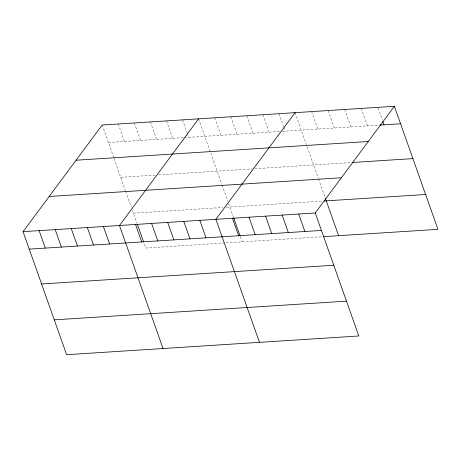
<?xml version="1.0" encoding="UTF-8"?>
<svg xmlns="http://www.w3.org/2000/svg" width="461" height="461" viewBox="0 0 461 461"><rect width="100%" height="100%" fill="white"/><g stroke="black" fill="none" stroke-linecap="round" stroke-linejoin="round"><path stroke-width="0.35" stroke-dasharray="2.31 1.73" d="M108.37 142.478L183.835 137.649M184.533 137.603L279.562 131.518M282.357 131.339L379.184 125.144M120.707 177.312L155.645 175.076M158.44 174.898L252.069 168.905M254.864 168.726L350.815 162.583M133.413 213.201L222.853 207.479M226.345 207.254L323.472 201.036M224.709 242.982L145.751 248.035L143.849 242.676M226.103 242.889L322.533 236.718M378.066 108.041L382.348 120.131M361.268 108.427L367.457 125.893M344.713 109.488L350.896 126.954M328.157 110.548L334.34 128.014M311.596 111.608L317.779 129.074M295.04 112.668L318.263 178.257M318.499 178.926L325.091 197.533M278.968 113.7L283.486 126.458M283.722 127.132L285.152 131.16M262.897 114.726L269.08 132.192M246.825 115.757L253.008 133.217M230.754 116.783L236.937 134.249M214.682 117.814L220.865 135.28M198.61 118.846L221.839 184.435M222.075 185.097L227.722 201.048M228.662 203.704L233.399 217.079M240.279 236.505L242.175 241.864M182.539 119.872L187.062 132.635M187.299 133.304L188.728 137.338M166.473 120.903L172.656 138.363M150.401 121.929L156.584 139.395M134.33 122.96L140.513 140.421M118.258 123.986L124.441 141.452M102.186 125.017L113.827 157.887M114.063 158.555L125.415 190.606M125.646 191.269L131.299 207.22M132.474 210.544L136.975 223.251"/><path stroke-width="0.69" d="M394.386 106.307L315.249 212.965L358.814 335.983L66.615 354.693L23.05 231.67L102.186 125.017L394.386 106.307L437.95 229.33L323.23 236.672M198.61 118.846L119.474 225.498L163.038 348.516M295.04 112.668L215.904 219.327L259.468 342.344M379.876 125.098L400.569 123.773M76.071 160.215L368.27 141.504M352.192 162.491L412.906 158.607M49.166 196.478L341.365 177.767M324.169 200.99L425.612 194.496M23.05 231.67L315.249 212.965M29.233 249.136L321.432 230.431M41.571 283.97L333.77 265.259M54.277 319.859L346.476 301.148M382.826 121.474L384.013 124.833M325.328 198.195L338.605 235.686M298.693 214.025L304.877 231.485M282.132 215.085L288.321 232.546M265.576 216.146L271.76 233.606M249.021 217.206L255.204 234.666M233.635 217.748L240.043 235.83M232.459 218.266L238.642 235.727M199.832 220.352L206.015 237.818M183.76 221.384L189.944 238.844M167.689 222.409L173.872 239.876M151.617 223.441L157.8 240.907M137.447 224.588L143.613 242.008M135.546 224.472L141.729 241.933M103.402 226.53L109.591 243.99M87.336 227.555L93.52 245.022M71.265 228.587L77.448 246.047M55.193 229.613L61.376 247.079M39.122 230.644L45.305 248.104"/></g></svg>
